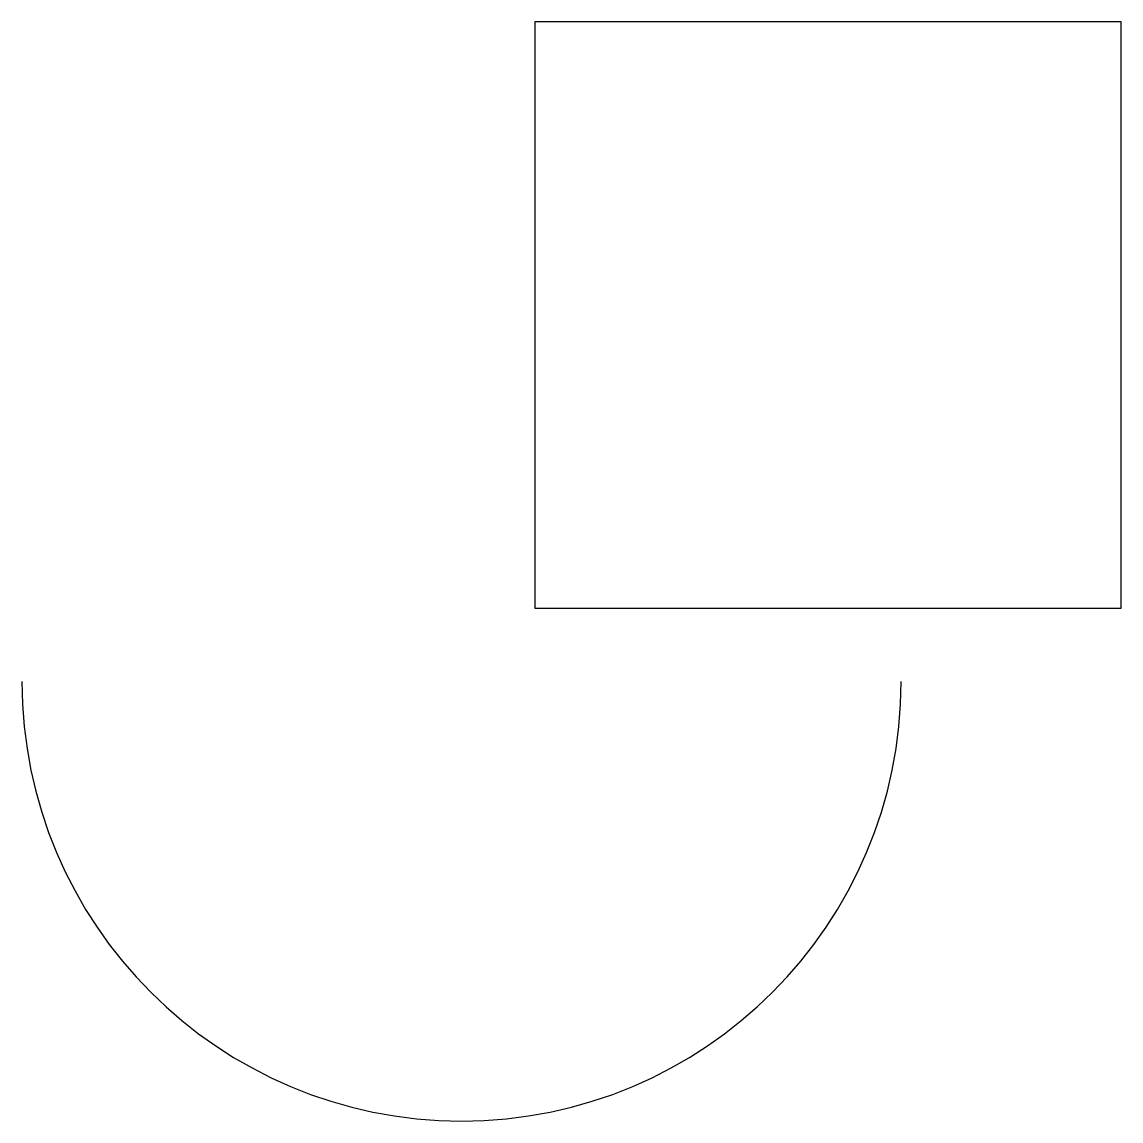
# Model space of a CAD drawing. Header units: millimetres. Extents: x -120 to 180, y -120 to 180.
import ezdxf

# ---------------------------------------------------------------- set-up
doc = ezdxf.new("R2010")
doc.units = ezdxf.units.MM

msp = doc.modelspace()

# ---------------------------------------------------------------- linework, layer by layer
msp.add_lwpolyline([(20, 20), (180, 20), (180, 180), (20, 180)], close=True)
msp.add_lwpolyline([(-120, 0, 1), (120, 0)], format="xyb")

doc.saveas('drawing.dxf')
